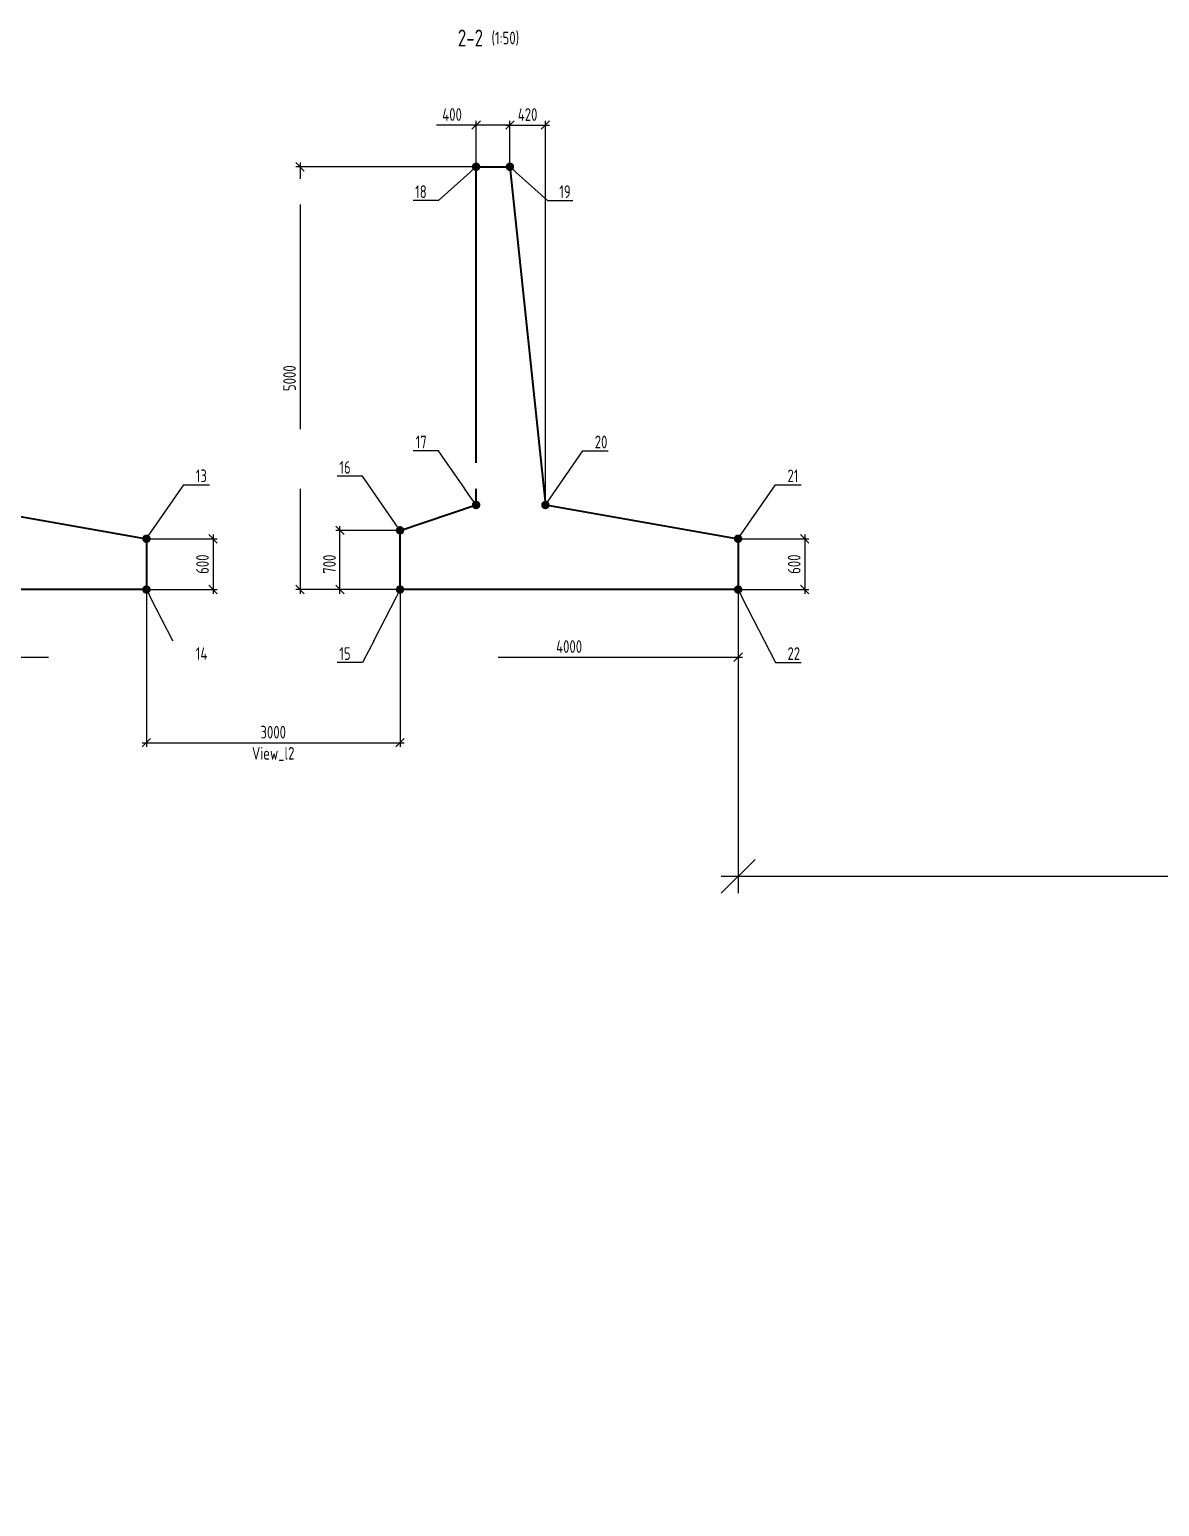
# Model space of a CAD drawing. Header units: millimetres. Extents: x -5073 to 1008956, y -2035460 to 62336.
# Drawn here: x 29218 to 42586, y -10844 to 6623 of the extents above; entities that cross this region are included whole.
import ezdxf
from ezdxf import colors
from ezdxf.entities.mleader import LeaderData, LeaderLine
from ezdxf.enums import TextEntityAlignment as Align
from ezdxf.math import Vec2, Vec3

# ---------------------------------------------------------------- set-up
doc = ezdxf.new("R2010")
doc.units = ezdxf.units.MM
doc.layers.add('Contur', color=40, linetype='Continuous', lineweight=40)
doc.layers.add('Notes', color=1, linetype='Continuous', plot=False)
for name, color, linetype in [('Size', 142, 'Continuous'), ('T_Text_B', 10, 'Continuous'), ('Text_B', 11, 'Continuous')]:
    doc.layers.add(name, color=color, linetype=linetype)
doc.styles.add('RS 0.7', font='romans.shx', dxfattribs={"width": 0.7})
doc.styles.add('RS0.7', font='romans.shx', dxfattribs={"width": 0.7})
doc.dimstyles.new('LIN200', dxfattribs={"dimscale": 200, "dimtxt": 3, "dimasz": 2, "dimexe": 1, "dimexo": 0, "dimgap": 1, "dimtad": 1, "dimdec": 1, "dimrnd": 1, "dimzin": 9, "dimdsep": 46, "dimtxsty": 'RS0.7', "dimblk1": 'OBLIQUE', "dimblk2": 'OBLIQUE', "dimsah": 1, "dimcen": 2, "dimdle": 1, "dimclrd": 256, "dimclre": 256, "dimclrt": 7, "dimazin": 2, "dimtfac": 2.5, "dimtdec": 1, "dimtmove": 0, "dimatfit": 3, "dimfxl": 1, "dimtolj": 1, "dimtzin": 12, "dimlwd": -1, "dimlwe": -1, "dimarcsym": 0})
doc.dimstyles.new('LIN50', dxfattribs={"dimscale": 50, "dimtxt": 3, "dimasz": 2, "dimexe": 1, "dimexo": 0, "dimgap": 1, "dimtad": 1, "dimdec": 1, "dimrnd": 1, "dimzin": 9, "dimdsep": 46, "dimtxsty": 'RS0.7', "dimblk1": 'OBLIQUE', "dimblk2": 'OBLIQUE', "dimsah": 1, "dimcen": 2, "dimdle": 1, "dimclrd": 256, "dimclre": 256, "dimclrt": 7, "dimazin": 2, "dimtfac": 2.5, "dimtdec": 1, "dimtmove": 0, "dimatfit": 3, "dimfxl": 1, "dimtolj": 1, "dimtzin": 12, "dimlwd": -1, "dimlwe": -1, "dimarcsym": 0})

# ---------------------------------------------------------------- blocks, each defined once
blk = doc.blocks.new('_Oblique')
at = {"color": 0, "lineweight": -2}
blk.add_line((-0.5, -0.5), (0.5, 0.5), dxfattribs=at)
blk = doc.blocks.new('*D60')
at = {"layer": 'Defpoints', "color": 0, "transparency": 16777216}
for p in [(30601, 600), (30601, 0), (31389, 0)]:
    blk.add_point(p, dxfattribs=at)
at = {"layer": 'Size', "transparency": 16777216}
for p, q in [((30601, 600), (31439, 600)), ((31389, 650), (31389, -50)), ((30601, 0), (31439, 0))]:
    blk.add_line(p, q, dxfattribs=at)
at = {"layer": 'Size', "transparency": 16777216, "xscale": 100, "yscale": 100, "zscale": 100}
for p, rotation in [((31389, 600), 90), ((31389, 0), 270)]:
    blk.add_blockref('_Oblique', p, dxfattribs=dict(at, rotation=rotation))
at = {"layer": 'Size', "color": 7, "transparency": 16777216, "insert": (31264, 300), "char_height": 150, "attachment_point": 5, "rotation": 90, "style": 'RS0.7'}
blk.add_mtext('\\A1;600', dxfattribs=at)
blk = doc.blocks.new('*D61')
at = {"layer": 'Defpoints', "color": 0, "transparency": 16777216}
for p in [(26601, 0), (30601, 0), (30601, -799)]:
    blk.add_point(p, dxfattribs=at)
at = {"layer": 'Size', "transparency": 16777216}
for p, q in [((26601, 0), (26601, -849)), ((30601, 0), (30601, -849)), ((26551, -799), (30651, -799))]:
    blk.add_line(p, q, dxfattribs=at)
at = {"layer": 'Size', "transparency": 16777216, "xscale": 100, "yscale": 100, "zscale": 100, "rotation": 180}
blk.add_blockref('_Oblique', (26601, -799), dxfattribs=at)
at = {"layer": 'Size', "transparency": 16777216, "xscale": 100, "yscale": 100, "zscale": 100}
blk.add_blockref('_Oblique', (30601, -799), dxfattribs=at)
at = {"layer": 'Size', "color": 7, "transparency": 16777216, "insert": (28601, -674), "char_height": 150, "attachment_point": 5, "style": 'RS0.7'}
blk.add_mtext('\\A1;4000', dxfattribs=at)
blk = doc.blocks.new('_Сечение')
at = {"style": 'RS0.7', "width": 0.7}
for tag, p in [('3_COM', (0, -4)), ('4_COM', (0, -9))]:
    blk.add_attdef(tag, text='', height=3, dxfattribs=at).set_placement(p, align=Align.TOP_CENTER)
at = {"layer": 'T_Text_B', "style": 'RS0.7', "width": 0.7}
blk.add_attdef('1_NUM', text='', height=4, dxfattribs=at).set_placement((0, 0), align=Align.MIDDLE_RIGHT)
at = {"layer": 'Text_B', "style": 'RS0.7', "width": 0.7}
blk.add_attdef('2_SCA', text='', height=3, dxfattribs=at).set_placement((2, 0), align=Align.MIDDLE_LEFT)
blk = doc.blocks.new('*D69')
at = {"layer": 'Defpoints', "color": 0, "transparency": 16777216}
for p in [(34902, 5493), (34502, 5000), (34902, 5000)]:
    blk.add_point(p, dxfattribs=at)
at = {"layer": 'Size', "transparency": 16777216}
for p, q in [((34502, 5493), (34032, 5493)), ((34902, 5493), (34452, 5493)), ((34502, 5000), (34502, 5543)), ((34902, 5000), (34902, 5543))]:
    blk.add_line(p, q, dxfattribs=at)
at = {"layer": 'Size', "transparency": 16777216, "xscale": 100, "yscale": 100, "zscale": 100, "rotation": 180}
blk.add_blockref('_Oblique', (34502, 5493), dxfattribs=at)
at = {"layer": 'Size', "transparency": 16777216, "xscale": 100, "yscale": 100, "zscale": 100}
blk.add_blockref('_Oblique', (34902, 5493), dxfattribs=at)
at = {"layer": 'Size', "color": 7, "transparency": 16777216, "insert": (34217, 5618), "char_height": 150, "attachment_point": 5, "style": 'RS0.7'}
blk.add_mtext('\\A1;400', dxfattribs=at)
blk = doc.blocks.new('*D70')
at = {"layer": 'Defpoints', "color": 0, "transparency": 16777216}
for p in [(34502, 5000), (32419, 0), (33602, 0)]:
    blk.add_point(p, dxfattribs=at)
at = {"layer": 'Size', "transparency": 16777216}
for p, q in [((34502, 5000), (32369, 5000)), ((32419, 5050), (32419, -50)), ((33602, 0), (32369, 0))]:
    blk.add_line(p, q, dxfattribs=at)
at = {"layer": 'Size', "transparency": 16777216, "xscale": 100, "yscale": 100, "zscale": 100}
for p, rotation in [((32419, 5000), 90), ((32419, 0), 270)]:
    blk.add_blockref('_Oblique', p, dxfattribs=dict(at, rotation=rotation))
at = {"layer": 'Size', "color": 7, "transparency": 16777216, "insert": (32294, 2500), "char_height": 150, "attachment_point": 5, "rotation": 90, "style": 'RS0.7'}
blk.add_mtext('\\A1;5000', dxfattribs=at)
blk = doc.blocks.new('*D71')
at = {"layer": 'Defpoints', "color": 0, "transparency": 16777216}
for p in [(32891, 700), (33602, 700), (33602, 0)]:
    blk.add_point(p, dxfattribs=at)
at = {"layer": 'Size', "transparency": 16777216}
for p, q in [((33602, 700), (32841, 700)), ((32891, -50), (32891, 750)), ((33602, 0), (32841, 0))]:
    blk.add_line(p, q, dxfattribs=at)
at = {"layer": 'Size', "transparency": 16777216, "xscale": 100, "yscale": 100, "zscale": 100}
for p, rotation in [((32891, 700), 90), ((32891, 0), 270)]:
    blk.add_blockref('_Oblique', p, dxfattribs=dict(at, rotation=rotation))
at = {"layer": 'Size', "color": 7, "transparency": 16777216, "insert": (32766, 300), "char_height": 150, "attachment_point": 5, "rotation": 90, "style": 'RS0.7'}
blk.add_mtext('\\A1;700', dxfattribs=at)
blk = doc.blocks.new('*D72')
at = {"layer": 'Defpoints', "color": 0, "transparency": 16777216}
for p in [(37602, 600), (37602, 0), (38389, 0)]:
    blk.add_point(p, dxfattribs=at)
at = {"layer": 'Size', "transparency": 16777216}
for p, q in [((37602, 600), (38439, 600)), ((38389, 650), (38389, -50)), ((37602, 0), (38439, 0))]:
    blk.add_line(p, q, dxfattribs=at)
at = {"layer": 'Size', "transparency": 16777216, "xscale": 100, "yscale": 100, "zscale": 100}
for p, rotation in [((38389, 600), 90), ((38389, 0), 270)]:
    blk.add_blockref('_Oblique', p, dxfattribs=dict(at, rotation=rotation))
at = {"layer": 'Size', "color": 7, "transparency": 16777216, "insert": (38264, 300), "char_height": 150, "attachment_point": 5, "rotation": 90, "style": 'RS0.7'}
blk.add_mtext('\\A1;600', dxfattribs=at)
blk = doc.blocks.new('*D73')
at = {"layer": 'Defpoints', "color": 0, "transparency": 16777216}
for p in [(33602, 0), (37602, 0), (37602, -799)]:
    blk.add_point(p, dxfattribs=at)
at = {"layer": 'Size', "transparency": 16777216}
for p, q in [((33602, 0), (33602, -849)), ((37602, 0), (37602, -849)), ((33552, -799), (37652, -799))]:
    blk.add_line(p, q, dxfattribs=at)
at = {"layer": 'Size', "transparency": 16777216, "xscale": 100, "yscale": 100, "zscale": 100, "rotation": 180}
blk.add_blockref('_Oblique', (33602, -799), dxfattribs=at)
at = {"layer": 'Size', "transparency": 16777216, "xscale": 100, "yscale": 100, "zscale": 100}
blk.add_blockref('_Oblique', (37602, -799), dxfattribs=at)
at = {"layer": 'Size', "color": 7, "transparency": 16777216, "insert": (35602, -674), "char_height": 150, "attachment_point": 5, "style": 'RS0.7'}
blk.add_mtext('\\A1;4000', dxfattribs=at)
blk = doc.blocks.new('*D77')
at = {"layer": 'Defpoints', "color": 0, "transparency": 16777216}
for p in [(30601, 0), (33602, 0), (33602, -1812)]:
    blk.add_point(p, dxfattribs=at)
at = {"layer": 'Size', "color": 1, "transparency": 16777216}
for p, q in [((30601, 0), (30601, -1862)), ((33602, 0), (33602, -1862)), ((30551, -1812), (33652, -1812))]:
    blk.add_line(p, q, dxfattribs=at)
at = {"layer": 'Size', "color": 1, "transparency": 16777216, "xscale": 100, "yscale": 100, "zscale": 100, "rotation": 180}
blk.add_blockref('_Oblique', (30601, -1812), dxfattribs=at)
at = {"layer": 'Size', "color": 1, "transparency": 16777216, "xscale": 100, "yscale": 100, "zscale": 100}
blk.add_blockref('_Oblique', (33602, -1812), dxfattribs=at)
at = {"layer": 'Size', "color": 7, "transparency": 16777216, "insert": (32101, -1687), "char_height": 150, "attachment_point": 5, "style": 'RS0.7'}
blk.add_mtext('\\A1;3000', dxfattribs=at)
blk = doc.blocks.new('*D80')
at = {"layer": 'Defpoints', "color": 0, "transparency": 16777216}
for p in [(37602, 0), (67602, 0), (67602, -3391)]:
    blk.add_point(p, dxfattribs=at)
at = {"layer": 'Notes', "color": 1, "transparency": 16777216}
for p, q in [((37602, 0), (37602, -3591)), ((67602, 0), (67602, -3591)), ((37402, -3391), (67802, -3391))]:
    blk.add_line(p, q, dxfattribs=at)
at = {"layer": 'Notes', "color": 1, "transparency": 16777216, "xscale": 400, "yscale": 400, "zscale": 400, "rotation": 180}
blk.add_blockref('_Oblique', (37602, -3391), dxfattribs=at)
at = {"layer": 'Notes', "color": 1, "transparency": 16777216, "xscale": 400, "yscale": 400, "zscale": 400}
blk.add_blockref('_Oblique', (67602, -3391), dxfattribs=at)
at = {"layer": 'Notes', "color": 7, "transparency": 16777216, "insert": (52602, -2891), "char_height": 600, "attachment_point": 5, "style": 'RS0.7'}
blk.add_mtext('\\A1;30000', dxfattribs=at)
blk = doc.blocks.new('_Dot')
at = {"color": 0, "linetype": 'ByBlock', "lineweight": -2}
blk.add_line((-0.5, 0), (-1, 0), dxfattribs=at)
at = {"color": 0, "linetype": 'ByBlock', "const_width": 0.5}
blk.add_lwpolyline([(-0.25, 0, 1), (0.25, 0, 1)], format="xyb", close=True, dxfattribs=at)
blk = doc.blocks.new('*D132')
at = {"layer": 'Defpoints', "color": 0, "transparency": 16777216}
for p in [(30601, 0), (33602, 0), (33602, -1812)]:
    blk.add_point(p, dxfattribs=at)
at = {"layer": 'Size', "color": 1, "transparency": 16777216}
for p, q in [((30601, 0), (30601, -1862)), ((33602, 0), (33602, -1862)), ((30551, -1812), (33652, -1812))]:
    blk.add_line(p, q, dxfattribs=at)
at = {"layer": 'Size', "color": 1, "transparency": 16777216, "xscale": 100, "yscale": 100, "zscale": 100, "rotation": 180}
blk.add_blockref('_Oblique', (30601, -1812), dxfattribs=at)
at = {"layer": 'Size', "color": 1, "transparency": 16777216, "xscale": 100, "yscale": 100, "zscale": 100}
blk.add_blockref('_Oblique', (33602, -1812), dxfattribs=at)
at = {"layer": 'Size', "color": 7, "transparency": 16777216, "insert": (32101, -1944), "char_height": 150, "attachment_point": 5, "style": 'RS0.7'}
blk.add_mtext('\\A1;View_l2', dxfattribs=at)
blk = doc.blocks.new('*D134')
at = {"layer": 'Defpoints', "color": 0, "transparency": 16777216}
for p in [(37602, 0), (67602, 0), (67602, -3391)]:
    blk.add_point(p, dxfattribs=at)
at = {"layer": 'Notes', "color": 1, "transparency": 16777216}
for p, q in [((37602, 0), (37602, -3591)), ((67602, 0), (67602, -3591)), ((37402, -3391), (67802, -3391))]:
    blk.add_line(p, q, dxfattribs=at)
at = {"layer": 'Notes', "color": 1, "transparency": 16777216, "xscale": 400, "yscale": 400, "zscale": 400, "rotation": 180}
blk.add_blockref('_Oblique', (37602, -3391), dxfattribs=at)
at = {"layer": 'Notes', "color": 1, "transparency": 16777216, "xscale": 400, "yscale": 400, "zscale": 400}
blk.add_blockref('_Oblique', (67602, -3391), dxfattribs=at)
at = {"layer": 'Notes', "color": 7, "transparency": 16777216, "insert": (52602, -3991), "char_height": 600, "attachment_point": 5, "style": 'RS0.7'}
blk.add_mtext('\\A1;Horizontal_otstup_left x 3', dxfattribs=at)
blk = doc.blocks.new('*D147')
at = {"layer": 'Defpoints', "color": 0, "transparency": 16777216}
for p in [(35321, 5493), (34902, 5000), (35321, 1000)]:
    blk.add_point(p, dxfattribs=at)
at = {"layer": 'Size', "transparency": 16777216}
for p, q in [((34852, 5493), (35371, 5493)), ((34902, 5000), (34902, 5543)), ((35321, 1000), (35321, 5543))]:
    blk.add_line(p, q, dxfattribs=at)
at = {"layer": 'Size', "transparency": 16777216, "xscale": 100, "yscale": 100, "zscale": 100, "rotation": 180}
blk.add_blockref('_Oblique', (34902, 5493), dxfattribs=at)
at = {"layer": 'Size', "transparency": 16777216, "xscale": 100, "yscale": 100, "zscale": 100}
blk.add_blockref('_Oblique', (35321, 5493), dxfattribs=at)
at = {"layer": 'Size', "color": 7, "transparency": 16777216, "insert": (35111, 5618), "char_height": 150, "attachment_point": 5, "style": 'RS0.7'}
blk.add_mtext('\\A1;420', dxfattribs=at)

msp = doc.modelspace()

# ---------------------------------------------------------------- linework, layer by layer
at = {"layer": 'Contur'}
for points in [[(34501.53, 1000.23), (34501.53, 5000.23), (34501.53, 5000.23), (34501.53, 5000.23), (34901.53, 5000.23), (35321.35, 1000.23), (37601.53, 600.23), (37601.53, 0.23), (33601.53, 0.23), (33601.53, 700.23), (34501.53, 1000.23), (34501.53, 1000.23)], [(27501.16, 1000.23), (27501.16, 2450.23), (27501.16, 2450.23), (27501.16, 2450.23), (27901.16, 2450.23), (28320.98, 1000.23), (30601.16, 600.23), (30601.16, 0.23), (26601.16, 0.23), (26601.16, 700.23), (27501.16, 1000.23), (27501.16, 1000.23)]]:
    msp.add_lwpolyline(points, dxfattribs=at)

# ---------------------------------------------------------------- block references
ref = msp.add_blockref('_Сечение', (34583.63, 6523.08), dxfattribs=dict(xscale=50, yscale=50, zscale=50))
ref.add_attrib('1_NUM', '2-2', dxfattribs={"layer": 'Text_B', "height": 200, "style": 'RS0.7', "width": 0.7}).set_placement((34583.63, 6523.08), align=Align.MIDDLE_RIGHT)
ref.add_attrib('2_SCA', '(1:50)', dxfattribs={"layer": 'Text_B', "height": 150, "style": 'RS0.7', "width": 0.7}).set_placement((34683.63, 6523.08), align=Align.MIDDLE_LEFT)

# ---------------------------------------------------------------- dimensions: what is measured, and where the dimension line sits
at = {"layer": 'Notes', "color": 1}
dim = msp.add_linear_dim(base=(67601.5843, -3391.4212), p1=(37601.5263, 0.2309), p2=(67601.5843, 0.2309), dimstyle='LIN200', override={"dimclrd": 1, "dimclre": 1}, dxfattribs=at)
dim.commit()
dim.dimension.update_dxf_attribs({"geometry": '*D80', "text_midpoint": (52601.5553, -2891.4212)})
at = {"layer": 'Size'}
dim = msp.add_linear_dim(base=(34901.53, 5492.58), p1=(34501.53, 5000.23), p2=(34901.53, 5000.23), dimstyle='LIN50', dxfattribs=at)
dim.commit()
dim.dimension.update_dxf_attribs({"geometry": '*D69', "text_midpoint": (34216.53, 5492.58), "dimtype": 160})
dim = msp.add_linear_dim(base=(32419.24, 0.23), p1=(34501.53, 5000.23), p2=(33601.53, 0.23), angle=90, dimstyle='LIN50', dxfattribs=at)
dim.commit()
dim.dimension.update_dxf_attribs({"geometry": '*D70', "text_midpoint": (32294.24, 2500.23)})
for base, p1, p2, picture, middle in [((32891.38, 700.23), (33601.53, 0.23), (33601.53, 700.23), '*D71', (32891.38, 300.23)), ((31388.61, 0.23), (30601.16, 600.23), (30601.16, 0.23), '*D60', (31388.61, 300.23)), ((38388.98, 0.23), (37601.53, 600.23), (37601.53, 0.23), '*D72', (38388.98, 300.23))]:
    dim = msp.add_linear_dim(base=base, p1=p1, p2=p2, angle=90, dimstyle='LIN50', dxfattribs=at)
    dim.commit()
    dim.dimension.update_dxf_attribs({"geometry": picture, "text_midpoint": middle, "dimtype": 160})
for base, p1, p2, picture, middle in [((30601.16, -798.7), (26601.16, 0.23), (30601.16, 0.23), '*D61', (28601.16, -673.7)), ((37601.53, -798.7), (33601.53, 0.23), (37601.53, 0.23), '*D73', (35601.53, -673.7))]:
    dim = msp.add_linear_dim(base=base, p1=p1, p2=p2, dimstyle='LIN50', dxfattribs=at)
    dim.commit()
    dim.dimension.update_dxf_attribs({"geometry": picture, "text_midpoint": middle})
at = {"layer": 'Size', "color": 1}
dim = msp.add_linear_dim(base=(33601.53, -1812.29), p1=(30601.16, 0.23), p2=(33601.53, 0.23), dimstyle='LIN50', override={"dimclrd": 1, "dimclre": 1}, dxfattribs=at)
dim.commit()
dim.dimension.update_dxf_attribs({"geometry": '*D77', "text_midpoint": (32101.34, -1687.29)})

# ---------------------------------------------------------------- leaders
ml = msp.add_multileader_mtext('Standard', dxfattribs=at)
ml.set_content('25', color=7, style='RS 0.7')
ml.set_leader_properties()
ml.set_arrow_properties(name='DOT')
ml.build(insert=Vec2(0, 0))
ml.multileader.update_dxf_attribs({"text_left_attachment_type": 6, "text_right_attachment_type": 6, "dogleg_length": 20.17, "arrow_head_size": 200, "scale": 100})
ctx = ml.context
ctx.base_point, ctx.scale, ctx.char_height, ctx.arrow_head_size, ctx.landing_gap_size, ctx.plane_origin = Vec3(22205.9, -5245.49), 100, 300, 200, 120, Vec3(11261.56, 2817.07)
ctx.left_attachment, ctx.right_attachment = 6, 6
notes = []
notes.append((ctx, [(0, (1, 1, 0), (22044.37, -5245.49), (1, 0), 161.53, [(1, [(21601.25, -5999.77)], 0, [])])]))
ctx.mtext.insert, ctx.mtext.rotation, ctx.mtext.width, ctx.mtext.flow_direction = Vec3(22325.9, -4885.49), 6.28318531, 140, 5
ctx.mtext.has_bg_fill, ctx.mtext.bg_color, ctx.mtext.bg_scale_factor, ctx.mtext.bg_transparency, ctx.mtext.use_window_bg_color = 1, -1027028792, 1.5, 0, 1
ml = msp.add_multileader_mtext('Standard', dxfattribs=at)
ml.set_content('29', color=7, style='RS 0.7')
ml.set_leader_properties()
ml.set_arrow_properties(name='DOT')
ml.build(insert=Vec2(0, 0))
ml.multileader.update_dxf_attribs({"text_left_attachment_type": 6, "text_right_attachment_type": 6, "dogleg_length": 20.17, "arrow_head_size": 200, "scale": 100})
ctx = ml.context
ctx.base_point, ctx.scale, ctx.char_height, ctx.arrow_head_size, ctx.landing_gap_size, ctx.plane_origin = Vec3(22205.9, -7249.66), 100, 300, 200, 120, Vec3(11261.56, 536.89)
ctx.left_attachment, ctx.right_attachment = 6, 6
notes.append((ctx, [(0, (1, 1, 0), (22044.37, -7249.66), (1, 0), 161.53, [(1, [(21601.25, -8279.95)], 0, [])])]))
ctx.mtext.insert, ctx.mtext.rotation, ctx.mtext.width, ctx.mtext.flow_direction = Vec3(22325.9, -6889.66), 6.28318531, 140, 5
ctx.mtext.has_bg_fill, ctx.mtext.bg_color, ctx.mtext.bg_scale_factor, ctx.mtext.bg_transparency, ctx.mtext.use_window_bg_color = 1, -1027028792, 1.5, 0, 1
ml = msp.add_multileader_mtext('Standard', dxfattribs=at)
ml.set_content('26', color=7, style='RS 0.7')
ml.set_leader_properties()
ml.set_arrow_properties(name='DOT')
ml.build(insert=Vec2(0, 0))
ml.multileader.update_dxf_attribs({"text_left_attachment_type": 6, "text_right_attachment_type": 6, "dogleg_length": 20.17, "arrow_head_size": 200, "scale": 100})
ctx = ml.context
ctx.base_point, ctx.scale, ctx.char_height, ctx.arrow_head_size, ctx.landing_gap_size, ctx.plane_origin = Vec3(22205.9, -10754.05), 100, 300, 200, 120, Vec3(11261.56, -18816.6)
ctx.left_attachment, ctx.right_attachment = 6, 6
notes.append((ctx, [(0, (1, 1, 0), (22044.37, -10754.05), (1, 0), 161.53, [(1, [(21601.25, -9999.77)], 0, [])])]))
ctx.mtext.insert, ctx.mtext.width, ctx.mtext.flow_direction = Vec3(22325.9, -10394.05), 140, 5
ctx.mtext.has_bg_fill, ctx.mtext.bg_color, ctx.mtext.bg_scale_factor, ctx.mtext.bg_transparency, ctx.mtext.use_window_bg_color = 1, -1027028792, 1.5, 0, 1
for ctx, leaders in notes:
    for number, flags, end, landing, length, lines in leaders:
        leader = LeaderData()
        leader.index, (leader.has_last_leader_line, leader.has_dogleg_vector, leader.attachment_direction) = number, flags
        leader.last_leader_point, leader.dogleg_vector, leader.dogleg_length = Vec3(end), Vec3(landing), length
        for number, points, colour, breaks in lines:
            line = LeaderLine()
            line.index, line.vertices, line.color, line.breaks = number, Vec3.list(points), colors.encode_raw_color(colour), breaks
            leader.lines.append(line)
        ctx.leaders.append(leader)

# ---------------------------------------------------------------- next in the draw order: leaders
ml = msp.add_multileader_mtext('Standard', dxfattribs=at)
ml.set_content('18', color=7, style='RS 0.7')
ml.set_leader_properties()
ml.set_arrow_properties(name='DOT')
ml.build(insert=Vec2(0, 0))
ml.multileader.update_dxf_attribs({"text_left_attachment_type": 6, "text_right_attachment_type": 6, "dogleg_length": 20.17, "arrow_head_size": 100, "scale": 50})
ctx = ml.context
ctx.base_point, ctx.scale, ctx.char_height, ctx.arrow_head_size, ctx.landing_gap_size, ctx.plane_origin = Vec3(33702.64, 4600.06), 50, 150, 100, 60, Vec3(44841.22, -3816.6)
ctx.left_attachment, ctx.right_attachment, ctx.text_align_type = 6, 6, 2
notes = []
notes.append((ctx, [(0, (1, 1, 0), (34058.41, 4600.06), (-1, 0), 80.77, [(1, [(34501.53, 5000.23)], 0, [])])]))
ctx.mtext.insert, ctx.mtext.rotation, ctx.mtext.width, ctx.mtext.alignment, ctx.mtext.flow_direction = Vec3(33917.64, 4780.06), 6.28318531, 70, 3, 5
ctx.mtext.has_bg_fill, ctx.mtext.bg_color, ctx.mtext.bg_scale_factor, ctx.mtext.bg_transparency, ctx.mtext.use_window_bg_color = 1, -1027028792, 1.5, 0, 1
ml = msp.add_multileader_mtext('Standard', dxfattribs=at)
ml.set_content('19', color=7, style='RS 0.7')
ml.set_leader_properties()
ml.set_arrow_properties(name='DOT')
ml.build(insert=Vec2(0, 0))
ml.multileader.update_dxf_attribs({"text_left_attachment_type": 6, "text_right_attachment_type": 6, "dogleg_length": 20.17, "arrow_head_size": 100, "scale": 50})
ctx = ml.context
ctx.base_point, ctx.scale, ctx.char_height, ctx.arrow_head_size, ctx.landing_gap_size, ctx.plane_origin = Vec3(35425.41, 4600.06), 50, 150, 100, 60, Vec3(24561.83, -3816.6)
ctx.left_attachment, ctx.right_attachment = 6, 6
notes.append((ctx, [(0, (1, 1, 0), (35344.64, 4600.06), (1, 0), 80.77, [(1, [(34901.53, 5000.23)], 0, [])])]))
ctx.mtext.insert, ctx.mtext.width, ctx.mtext.flow_direction = Vec3(35485.41, 4780.06), 70, 5
ctx.mtext.has_bg_fill, ctx.mtext.bg_color, ctx.mtext.bg_scale_factor, ctx.mtext.bg_transparency, ctx.mtext.use_window_bg_color = 1, -1027028792, 1.5, 0, 1
ml = msp.add_multileader_mtext('Standard', dxfattribs=at)
ml.set_content('11', color=7, style='RS 0.7')
ml.set_leader_properties()
ml.set_arrow_properties(name='DOT')
ml.build(insert=Vec2(0, 0))
ml.multileader.update_dxf_attribs({"text_left_attachment_type": 6, "text_right_attachment_type": 6, "dogleg_length": 20.17, "arrow_head_size": 100, "scale": 50})
ctx = ml.context
ctx.base_point, ctx.scale, ctx.char_height, ctx.arrow_head_size, ctx.landing_gap_size, ctx.plane_origin = Vec3(28425.04, 2050.06), 50, 150, 100, 60, Vec3(17561.46, -6366.6)
ctx.left_attachment, ctx.right_attachment = 6, 6
notes.append((ctx, [(0, (1, 1, 0), (28344.28, 2050.06), (1, 0), 80.77, [(1, [(27901.16, 2450.23)], 0, [])])]))
ctx.mtext.insert, ctx.mtext.width, ctx.mtext.flow_direction = Vec3(28485.04, 2230.06), 70, 5
ctx.mtext.has_bg_fill, ctx.mtext.bg_color, ctx.mtext.bg_scale_factor, ctx.mtext.bg_transparency, ctx.mtext.use_window_bg_color = 1, -1027028792, 1.5, 0, 1
ml = msp.add_multileader_mtext('Standard', dxfattribs=at)
ml.set_content('12', color=7, style='RS 0.7')
ml.set_leader_properties()
ml.set_arrow_properties(name='DOT')
ml.build(insert=Vec2(0, 0))
ml.multileader.update_dxf_attribs({"text_left_attachment_type": 6, "text_right_attachment_type": 6, "dogleg_length": 20.17, "arrow_head_size": 100, "scale": 50})
ctx = ml.context
ctx.base_point, ctx.scale, ctx.char_height, ctx.arrow_head_size, ctx.landing_gap_size, ctx.plane_origin = Vec3(28844.86, 1640.06), 50, 150, 100, 60, Vec3(17981.28, -7816.6)
ctx.left_attachment, ctx.right_attachment = 6, 6
notes.append((ctx, [(0, (1, 1, 0), (28764.1, 1640.06), (1, 0), 80.77, [(1, [(28320.98, 1000.23)], 0, [])])]))
ctx.mtext.insert, ctx.mtext.width, ctx.mtext.flow_direction = Vec3(28904.86, 1820.06), 70, 5
ctx.mtext.has_bg_fill, ctx.mtext.bg_color, ctx.mtext.bg_scale_factor, ctx.mtext.bg_transparency, ctx.mtext.use_window_bg_color = 1, -1027028792, 1.5, 0, 1
ml = msp.add_multileader_mtext('Standard', dxfattribs=at)
ml.set_content('20', color=7, style='RS 0.7')
ml.set_leader_properties()
ml.set_arrow_properties(name='DOT')
ml.build(insert=Vec2(0, 0))
ml.multileader.update_dxf_attribs({"text_left_attachment_type": 6, "text_right_attachment_type": 6, "dogleg_length": 20.17, "arrow_head_size": 100, "scale": 50})
ctx = ml.context
ctx.base_point, ctx.scale, ctx.char_height, ctx.arrow_head_size, ctx.landing_gap_size, ctx.plane_origin = Vec3(35845.23, 1640.06), 50, 150, 100, 60, Vec3(24981.65, -7816.6)
ctx.left_attachment, ctx.right_attachment = 6, 6
notes.append((ctx, [(0, (1, 1, 0), (35764.46, 1640.06), (1, 0), 80.77, [(1, [(35321.35, 1000.23)], 0, [])])]))
ctx.mtext.insert, ctx.mtext.width, ctx.mtext.flow_direction = Vec3(35905.23, 1820.06), 70, 5
ctx.mtext.has_bg_fill, ctx.mtext.bg_color, ctx.mtext.bg_scale_factor, ctx.mtext.bg_transparency, ctx.mtext.use_window_bg_color = 1, -1027028792, 1.5, 0, 1
ml = msp.add_multileader_mtext('Standard', dxfattribs=at)
ml.set_content('14', color=7, style='RS 0.7')
ml.set_leader_properties()
ml.set_arrow_properties(name='DOT')
ml.build(insert=Vec2(0, 0))
ml.multileader.update_dxf_attribs({"text_left_attachment_type": 6, "text_right_attachment_type": 6, "dogleg_length": 20.17, "arrow_head_size": 100, "scale": 50})
ctx = ml.context
ctx.base_point, ctx.scale, ctx.char_height, ctx.arrow_head_size, ctx.landing_gap_size, ctx.plane_origin = Vec3(31125.04, -862.49), 50, 150, 100, 60, Vec3(20261.46, -8816.6)
ctx.left_attachment, ctx.right_attachment = 6, 6
notes.append((ctx, [(0, (1, 1, 0), (31044.28, -862.49), (1, 0), 80.77, [(1, [(30601.16, 0.23)], 0, [])])]))
ctx.mtext.insert, ctx.mtext.width, ctx.mtext.flow_direction = Vec3(31185.04, -682.49), 70, 5
ctx.mtext.has_bg_fill, ctx.mtext.bg_color, ctx.mtext.bg_scale_factor, ctx.mtext.bg_transparency, ctx.mtext.use_window_bg_color = 1, -1027028792, 1.5, 0, 1
ml = msp.add_multileader_mtext('Standard', dxfattribs=at)
ml.set_content('22', color=7, style='RS 0.7')
ml.set_leader_properties()
ml.set_arrow_properties(name='DOT')
ml.build(insert=Vec2(0, 0))
ml.multileader.update_dxf_attribs({"text_left_attachment_type": 6, "text_right_attachment_type": 6, "dogleg_length": 20.17, "arrow_head_size": 100, "scale": 50})
ctx = ml.context
ctx.base_point, ctx.scale, ctx.char_height, ctx.arrow_head_size, ctx.landing_gap_size, ctx.plane_origin = Vec3(38125.41, -862.49), 50, 150, 100, 60, Vec3(27261.83, -8816.6)
ctx.left_attachment, ctx.right_attachment = 6, 6
notes.append((ctx, [(0, (1, 1, 0), (38044.64, -862.49), (1, 0), 80.77, [(1, [(37601.53, 0.23)], 0, [])])]))
ctx.mtext.insert, ctx.mtext.width, ctx.mtext.flow_direction = Vec3(38185.41, -682.49), 70, 5
ctx.mtext.has_bg_fill, ctx.mtext.bg_color, ctx.mtext.bg_scale_factor, ctx.mtext.bg_transparency, ctx.mtext.use_window_bg_color = 1, -1027028792, 1.5, 0, 1
ml = msp.add_multileader_mtext('Standard', dxfattribs=at)
ml.set_content('32', color=7, style='RS 0.7')
ml.set_leader_properties()
ml.set_arrow_properties(name='DOT')
ml.build(insert=Vec2(0, 0))
ml.multileader.update_dxf_attribs({"text_left_attachment_type": 6, "text_right_attachment_type": 6, "dogleg_length": 20.17, "arrow_head_size": 200, "scale": 100})
ctx = ml.context
ctx.base_point, ctx.scale, ctx.char_height, ctx.arrow_head_size, ctx.landing_gap_size, ctx.plane_origin = Vec3(22205.9, -7849.13), 100, 300, 200, 120, Vec3(11261.56, 117.07)
ctx.left_attachment, ctx.right_attachment = 6, 6
notes.append((ctx, [(0, (1, 1, 0), (22044.37, -7849.13), (1, 0), 161.53, [(1, [(21601.25, -8699.77)], 0, [])])]))
ctx.mtext.insert, ctx.mtext.rotation, ctx.mtext.width, ctx.mtext.flow_direction = Vec3(22325.9, -7489.13), 6.28318531, 140, 5
ctx.mtext.has_bg_fill, ctx.mtext.bg_color, ctx.mtext.bg_scale_factor, ctx.mtext.bg_transparency, ctx.mtext.use_window_bg_color = 1, -1027028792, 1.5, 0, 1
for ctx, leaders in notes:
    for number, flags, end, landing, length, lines in leaders:
        leader = LeaderData()
        leader.index, (leader.has_last_leader_line, leader.has_dogleg_vector, leader.attachment_direction) = number, flags
        leader.last_leader_point, leader.dogleg_vector, leader.dogleg_length = Vec3(end), Vec3(landing), length
        for number, points, colour, breaks in lines:
            line = LeaderLine()
            line.index, line.vertices, line.color, line.breaks = number, Vec3.list(points), colors.encode_raw_color(colour), breaks
            leader.lines.append(line)
        ctx.leaders.append(leader)

# ---------------------------------------------------------------- next in the draw order: dimensions: what is measured, and where the dimension line sits
at = {"layer": 'Notes', "color": 1}
dim = msp.add_linear_dim(base=(67601.58, -3391.42), p1=(37601.53, 0.23), p2=(67601.58, 0.23), text='Horizontal_otstup_left x 3', dimstyle='LIN200', override={"dimtad": 4, "dimclrd": 1, "dimclre": 1}, dxfattribs=at)
dim.commit()
dim.dimension.update_dxf_attribs({"geometry": '*D134', "text_midpoint": (52601.56, -3991.42)})
at = {"layer": 'Size'}
dim = msp.add_linear_dim(base=(35321.35, 5492.58), p1=(34901.53, 5000.23), p2=(35321.35, 1000.23), dimstyle='LIN50', dxfattribs=at)
dim.commit()
dim.dimension.update_dxf_attribs({"geometry": '*D147', "text_midpoint": (35111.44, 5617.58)})

# ---------------------------------------------------------------- next in the draw order: leaders
at = {"layer": 'Size', "color": 1}
ml = msp.add_multileader_mtext('Standard', dxfattribs=at)
ml.set_content('13', color=7, style='RS 0.7')
ml.set_leader_properties()
ml.set_arrow_properties(name='DOT')
ml.build(insert=Vec2(0, 0))
ml.multileader.update_dxf_attribs({"text_left_attachment_type": 6, "text_right_attachment_type": 6, "dogleg_length": 20.17, "arrow_head_size": 100, "scale": 50})
ctx = ml.context
ctx.base_point, ctx.scale, ctx.char_height, ctx.arrow_head_size, ctx.landing_gap_size, ctx.plane_origin = Vec3(31125.04, 1240.06), 50, 150, 100, 60, Vec3(20261.46, -8216.6)
ctx.left_attachment, ctx.right_attachment = 6, 6
notes = []
notes.append((ctx, [(0, (1, 1, 0), (31044.28, 1240.06), (1, 0), 80.77, [(1, [(30601.16, 600.23)], 0, [])])]))
ctx.mtext.insert, ctx.mtext.width, ctx.mtext.flow_direction = Vec3(31185.04, 1420.06), 70, 5
ctx.mtext.has_bg_fill, ctx.mtext.bg_color, ctx.mtext.bg_scale_factor, ctx.mtext.bg_transparency, ctx.mtext.use_window_bg_color = 1, -1027028792, 1.5, 0, 1
ml = msp.add_multileader_mtext('Standard', dxfattribs=at)
ml.set_content('21', color=7, style='RS 0.7')
ml.set_leader_properties()
ml.set_arrow_properties(name='DOT')
ml.build(insert=Vec2(0, 0))
ml.multileader.update_dxf_attribs({"text_left_attachment_type": 6, "text_right_attachment_type": 6, "dogleg_length": 20.17, "arrow_head_size": 100, "scale": 50})
ctx = ml.context
ctx.base_point, ctx.scale, ctx.char_height, ctx.arrow_head_size, ctx.landing_gap_size, ctx.plane_origin = Vec3(38125.41, 1240.06), 50, 150, 100, 60, Vec3(27261.83, -8216.6)
ctx.left_attachment, ctx.right_attachment = 6, 6
notes.append((ctx, [(0, (1, 1, 0), (38044.64, 1240.06), (1, 0), 80.77, [(1, [(37601.53, 600.23)], 0, [])])]))
ctx.mtext.insert, ctx.mtext.width, ctx.mtext.flow_direction = Vec3(38185.41, 1420.06), 70, 5
ctx.mtext.has_bg_fill, ctx.mtext.bg_color, ctx.mtext.bg_scale_factor, ctx.mtext.bg_transparency, ctx.mtext.use_window_bg_color = 1, -1027028792, 1.5, 0, 1
ml = msp.add_multileader_mtext('Standard', dxfattribs=at)
ml.set_content('15', color=7, style='RS 0.7')
ml.set_leader_properties()
ml.set_arrow_properties(name='DOT')
ml.build(insert=Vec2(0, 0))
ml.multileader.update_dxf_attribs({"text_left_attachment_type": 6, "text_right_attachment_type": 6, "dogleg_length": 20.17, "arrow_head_size": 100, "scale": 50})
ctx = ml.context
ctx.base_point, ctx.scale, ctx.char_height, ctx.arrow_head_size, ctx.landing_gap_size, ctx.plane_origin = Vec3(32802.64, -862.49), 50, 150, 100, 60, Vec3(43941.22, -8816.6)
ctx.left_attachment, ctx.right_attachment, ctx.text_align_type = 6, 6, 2
notes.append((ctx, [(0, (1, 1, 0), (33158.41, -862.49), (-1, 0), 80.77, [(1, [(33601.53, 0.23)], 0, [])])]))
ctx.mtext.insert, ctx.mtext.rotation, ctx.mtext.width, ctx.mtext.alignment, ctx.mtext.flow_direction = Vec3(33017.64, -682.49), 6.28318531, 70, 3, 5
ctx.mtext.has_bg_fill, ctx.mtext.bg_color, ctx.mtext.bg_scale_factor, ctx.mtext.bg_transparency, ctx.mtext.use_window_bg_color = 1, -1027028792, 1.5, 0, 1
ml = msp.add_multileader_mtext('Standard', dxfattribs=at)
ml.set_content('30', color=7, style='RS 0.7')
ml.set_leader_properties()
ml.set_arrow_properties(name='DOT')
ml.build(insert=Vec2(0, 0))
ml.multileader.update_dxf_attribs({"text_left_attachment_type": 6, "text_right_attachment_type": 6, "dogleg_length": 20.17, "arrow_head_size": 200, "scale": 100})
ctx = ml.context
ctx.base_point, ctx.scale, ctx.char_height, ctx.arrow_head_size, ctx.landing_gap_size, ctx.plane_origin = Vec3(22205.9, -8504.79), 100, 300, 200, 120, Vec3(11261.56, -283.29)
ctx.left_attachment, ctx.right_attachment = 6, 6
notes.append((ctx, [(0, (1, 1, 0), (22044.37, -8504.79), (1, 0), 161.53, [(1, [(21601.25, -9100.13)], 0, [])])]))
ctx.mtext.insert, ctx.mtext.rotation, ctx.mtext.width, ctx.mtext.flow_direction = Vec3(22325.9, -8144.79), 6.28318531, 140, 5
ctx.mtext.has_bg_fill, ctx.mtext.bg_color, ctx.mtext.bg_scale_factor, ctx.mtext.bg_transparency, ctx.mtext.use_window_bg_color = 1, -1027028792, 1.5, 0, 1
for ctx, leaders in notes:
    for number, flags, end, landing, length, lines in leaders:
        leader = LeaderData()
        leader.index, (leader.has_last_leader_line, leader.has_dogleg_vector, leader.attachment_direction) = number, flags
        leader.last_leader_point, leader.dogleg_vector, leader.dogleg_length = Vec3(end), Vec3(landing), length
        for number, points, colour, breaks in lines:
            line = LeaderLine()
            line.index, line.vertices, line.color, line.breaks = number, Vec3.list(points), colors.encode_raw_color(colour), breaks
            leader.lines.append(line)
        ctx.leaders.append(leader)

# ---------------------------------------------------------------- next in the draw order: dimensions: what is measured, and where the dimension line sits
dim = msp.add_linear_dim(base=(33601.53, -1812.29), p1=(30601.16, 0.23), p2=(33601.53, 0.23), text='View_l2', dimstyle='LIN50', override={"dimtad": 4, "dimclrd": 1, "dimclre": 1}, dxfattribs=at)
dim.commit()
dim.dimension.update_dxf_attribs({"geometry": '*D132', "text_midpoint": (32101.34, -1944.43)})

# ---------------------------------------------------------------- next in the draw order: leaders
ml = msp.add_multileader_mtext('Standard', dxfattribs=at)
ml.set_content('16', color=7, style='RS 0.7')
ml.set_leader_properties()
ml.set_arrow_properties(name='DOT')
ml.build(insert=Vec2(0, 0))
ml.multileader.update_dxf_attribs({"text_left_attachment_type": 6, "text_right_attachment_type": 6, "dogleg_length": 20.17, "arrow_head_size": 100, "scale": 50})
ctx = ml.context
ctx.base_point, ctx.scale, ctx.char_height, ctx.arrow_head_size, ctx.landing_gap_size, ctx.plane_origin = Vec3(32802.64, 1340.06), 50, 150, 100, 60, Vec3(43941.22, -8116.6)
ctx.left_attachment, ctx.right_attachment, ctx.text_align_type = 6, 6, 2
notes = []
notes.append((ctx, [(0, (1, 1, 0), (33158.41, 1340.06), (-1, 0), 80.77, [(1, [(33601.53, 700.23)], 0, [])])]))
ctx.mtext.insert, ctx.mtext.rotation, ctx.mtext.width, ctx.mtext.alignment, ctx.mtext.flow_direction = Vec3(33017.64, 1520.06), 6.28318531, 70, 3, 5
ctx.mtext.has_bg_fill, ctx.mtext.bg_color, ctx.mtext.bg_scale_factor, ctx.mtext.bg_transparency, ctx.mtext.use_window_bg_color = 1, -1027028792, 1.5, 0, 1
for ctx, leaders in notes:
    for number, flags, end, landing, length, lines in leaders:
        leader = LeaderData()
        leader.index, (leader.has_last_leader_line, leader.has_dogleg_vector, leader.attachment_direction) = number, flags
        leader.last_leader_point, leader.dogleg_vector, leader.dogleg_length = Vec3(end), Vec3(landing), length
        for number, points, colour, breaks in lines:
            line = LeaderLine()
            line.index, line.vertices, line.color, line.breaks = number, Vec3.list(points), colors.encode_raw_color(colour), breaks
            leader.lines.append(line)
        ctx.leaders.append(leader)

# ---------------------------------------------------------------- next in the draw order: leaders
ml = msp.add_multileader_mtext('Standard', dxfattribs=at)
ml.set_content('17', color=7, style='RS 0.7')
ml.set_leader_properties()
ml.set_arrow_properties(name='DOT')
ml.build(insert=Vec2(0, 0))
ml.multileader.update_dxf_attribs({"text_left_attachment_type": 6, "text_right_attachment_type": 6, "dogleg_length": 20.17, "arrow_head_size": 100, "scale": 50})
ctx = ml.context
ctx.base_point, ctx.scale, ctx.char_height, ctx.arrow_head_size, ctx.landing_gap_size, ctx.plane_origin = Vec3(33702.64, 1640.06), 50, 150, 100, 60, Vec3(44841.22, -7816.6)
ctx.left_attachment, ctx.right_attachment, ctx.text_align_type = 6, 6, 2
notes = []
notes.append((ctx, [(0, (1, 1, 0), (34058.41, 1640.06), (-1, 0), 80.77, [(1, [(34501.53, 1000.23)], 0, [])])]))
ctx.mtext.insert, ctx.mtext.rotation, ctx.mtext.width, ctx.mtext.alignment, ctx.mtext.flow_direction = Vec3(33917.64, 1820.06), 6.28318531, 70, 3, 5
ctx.mtext.has_bg_fill, ctx.mtext.bg_color, ctx.mtext.bg_scale_factor, ctx.mtext.bg_transparency, ctx.mtext.use_window_bg_color = 1, -1027028792, 1.5, 0, 1
for ctx, leaders in notes:
    for number, flags, end, landing, length, lines in leaders:
        leader = LeaderData()
        leader.index, (leader.has_last_leader_line, leader.has_dogleg_vector, leader.attachment_direction) = number, flags
        leader.last_leader_point, leader.dogleg_vector, leader.dogleg_length = Vec3(end), Vec3(landing), length
        for number, points, colour, breaks in lines:
            line = LeaderLine()
            line.index, line.vertices, line.color, line.breaks = number, Vec3.list(points), colors.encode_raw_color(colour), breaks
            leader.lines.append(line)
        ctx.leaders.append(leader)

doc.saveas('drawing.dxf')
